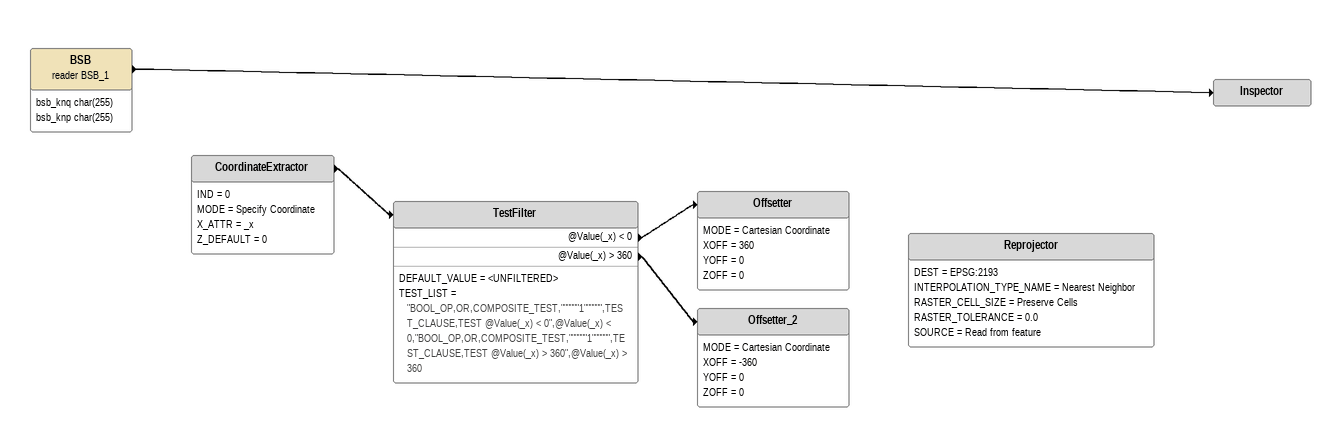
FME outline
BSB (reader BSB_1)
    attributes: bsb_knq char(255), bsb_knp char(255)
    -> Inspector
Inspector
CoordinateExtractor
    IND = 0
    MODE = Specify Coordinate
    X_ATTR = _x
    Z_DEFAULT = 0
    -> TestFilter
TestFilter
    DEFAULT_VALUE = <UNFILTERED>
    TEST_LIST = "BOOL_OP,OR,COMPOSITE_TEST,""""""1"""""",TEST_CLAUSE,TEST @Value(_x) < 0",@Value(_x) < 0,"BOOL_OP,OR,COMPOSITE_TEST,""""""1"""""",TEST_CLAUSE,TEST @Value(_x) > 360",@Value(_x) > 360
    @Value(_x) < 0 -> Offsetter
    @Value(_x) > 360 -> Offsetter_2
Offsetter
    MODE = Cartesian Coordinate
    XOFF = 360
    YOFF = 0
    ZOFF = 0
Offsetter_2
    MODE = Cartesian Coordinate
    XOFF = -360
    YOFF = 0
    ZOFF = 0
Reprojector
    DEST = EPSG:2193
    INTERPOLATION_TYPE_NAME = Nearest Neighbor
    RASTER_CELL_SIZE = Preserve Cells
    RASTER_TOLERANCE = 0.0
    SOURCE = Read from feature
